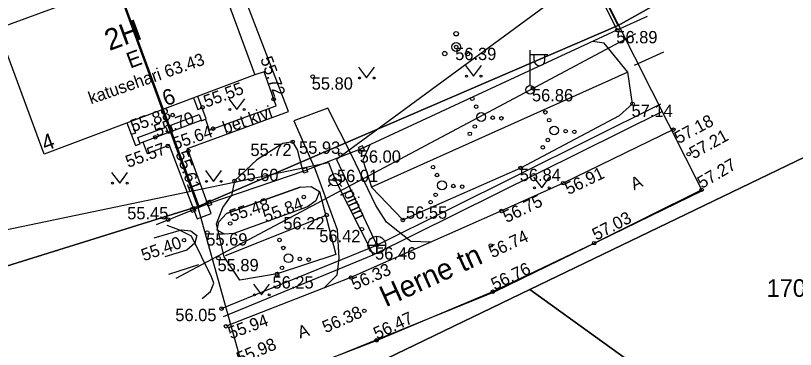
# Model space of a CAD drawing. Extents: x 643135 to 643295, y 6455849 to 6456056.
# Drawn here: x 643196.11 to 643240.49, y 6455954.23 to 6455973.2 of the extents above; entities that cross this region are included whole.
import ezdxf

# ---------------------------------------------------------------- set-up
doc = ezdxf.new("R2010")
doc.units = 0
for name, color, linetype in [('ABIJOONIS', 7, 'Continuous'), ('AED', 7, 'Continuous'), ('HALJASTUS', 7, 'Continuous'), ('HOONE', 7, 'Continuous'), ('HOONEDET', 7, 'Continuous'), ('KKAEV', 7, 'Continuous'), ('KORGUS-EH2000', 7, 'Continuous'), ('KTRASS', 7, 'Continuous'), ('MOOTPIIR', 7, 'Continuous'), ('MPOHULIIN', 7, 'Continuous'), ('PIIR', 7, 'Continuous'), ('POST', 7, 'Continuous'), ('TEE', 7, 'Continuous'), ('VEEKOGU', 7, 'Continuous'), ('VKAEV', 7, 'Continuous'), ('VTRASS', 7, 'Continuous')]:
    doc.layers.add(name, color=color, linetype=linetype)

msp = doc.modelspace()

# ---------------------------------------------------------------- linework, layer by layer
at = {"layer": 'ABIJOONIS'}
for p, q in [((643231.435, 6455977.536), (643214.38, 6455965.023)), ((643192.058, 6455960.305), (643213.924, 6455964.849))]:
    msp.add_line(p, q, dxfattribs=at)
at = {"layer": 'AED'}
for p, q in [((643232.06, 6455973.143), (643230.298, 6455972.362)), ((643212.592, 6455964.403), (643215.794, 6455965.638)), ((643215.855, 6455965.804), (643215.628, 6455965.699)), ((643215.733, 6455965.472), (643215.628, 6455965.699)), ((643215.96, 6455965.577), (643215.733, 6455965.472)), ((643215.96, 6455965.577), (643215.855, 6455965.804)), ((643212.667, 6455964.563), (643212.432, 6455964.478)), ((643212.752, 6455964.327), (643212.667, 6455964.563)), ((643212.517, 6455964.243), (643212.432, 6455964.478)), ((643212.752, 6455964.327), (643212.517, 6455964.243)), ((643206.276, 6455962.332), (643206.044, 6455962.24)), ((643206.206, 6455962.17), (643207.12, 6455962.539)), ((643206.368, 6455962.1), (643206.276, 6455962.332)), ((643207.19, 6455962.701), (643206.958, 6455962.609)), ((643207.05, 6455962.377), (643206.958, 6455962.609)), ((643207.282, 6455962.469), (643207.05, 6455962.377)), ((643207.282, 6455962.469), (643207.19, 6455962.701)), ((643206.135, 6455962.008), (643206.044, 6455962.24)), ((643206.368, 6455962.1), (643206.135, 6455962.008))]:
    msp.add_line(p, q, dxfattribs=at)
for points in [[(643215.794, 6455965.638), (643230.35, 6455972.386), (643214.013, 6456004.902), (643208.191, 6456016.649), (643193.012, 6456011.74)], [(643207.12, 6455962.539), (643212.592, 6455964.403)], [(643206.733, 6455962.383), (643206.777, 6455962.401)], [(643204.126, 6455961.33), (643206.206, 6455962.17)]]:
    msp.add_lwpolyline(points, dxfattribs=at)
at = {"layer": 'HALJASTUS'}
for p, q in [((643232.992, 6455971.121), (643231.315, 6455970.37)), ((643221.711, 6455970.37), (643222.171, 6455969.76)), ((643222.171, 6455969.76), (643222.621, 6455970.37)), ((643215.628, 6455970.265), (643216.088, 6455969.655)), ((643216.088, 6455969.655), (643216.538, 6455970.265)), ((643230.962, 6455969.981), (643216.365, 6455963.444)), ((643208.238, 6455968.466), (643208.698, 6455967.856)), ((643208.698, 6455967.856), (643209.148, 6455968.466)), ((643201.574, 6455964.284), (643202.034, 6455963.674)), ((643202.034, 6455963.674), (643202.484, 6455964.284)), ((643206.923, 6455964.389), (643207.383, 6455963.779)), ((643207.383, 6455963.779), (643207.833, 6455964.389)), ((643225.592, 6455964.022), (643226.052, 6455963.412)), ((643226.052, 6455963.412), (643226.502, 6455964.022)), ((643208.066, 6455959.573), (643213.814, 6455961.866)), ((643204.825, 6455958.504), (643206.531, 6455959.046)), ((643209.65, 6455957.936), (643210.11, 6455957.326)), ((643210.11, 6455957.326), (643210.56, 6455957.936))]:
    msp.add_line(p, q, dxfattribs=at)
for points in [[(643216.27, 6455965.851), (643215.878, 6455964.981), (643216.365, 6455963.444), (643218.15, 6455961.587), (643224.86, 6455964.539), (643230.473, 6455967.518), (643231.225, 6455968.188), (643230.962, 6455969.981), (643229.607, 6455971.64), (643228.941, 6455971.733)], [(643212.432, 6455964.478), (643212.163, 6455965.572), (643211.88, 6455966.027), (643211.313, 6455965.934), (643209.845, 6455964.998), (643208.568, 6455963.804), (643208.401, 6455962.975)], [(643213.4, 6455963.197), (643214.336, 6455959.629), (643210.991, 6455958.527), (643208.881, 6455958.17), (643207.978, 6455959.487), (643207.538, 6455961.364), (643207.91, 6455962.3), (643208.401, 6455962.975)], [(643206.73, 6455957.126), (643207.212, 6455957.521), (643207.401, 6455957.984), (643207.267, 6455958.358), (643206.125, 6455960.672), (643205.406, 6455961.032), (643204.729, 6455961.279)]]:
    msp.add_lwpolyline(points, dxfattribs=at)
for centre, radius in [((643221.186, 6455972.167), 0.125), ((643221.186, 6455971.417), 0.25), ((643220.536, 6455971.042), 0.125), ((643221.836, 6455971.042), 0.125), ((643215.687, 6455969.655), 0.055), ((643216.516, 6455969.655), 0.055), ((643221.77, 6455969.76), 0.055), ((643222.599, 6455969.76), 0.055), ((643222.103, 6455968.472), 0.1), ((643222.324, 6455968.023), 0.1), ((643208.297, 6455967.856), 0.055), ((643209.125, 6455967.856), 0.055), ((643222.61, 6455967.439), 0.25), ((643226.258, 6455967.705), 0.1), ((643223.26, 6455967.396), 0.1), ((643223.761, 6455967.364), 0.1), ((643226.479, 6455967.256), 0.1), ((643222.246, 6455966.899), 0.1), ((643226.765, 6455966.673), 0.25), ((643227.415, 6455966.63), 0.1), ((643221.966, 6455966.483), 0.1), ((643227.916, 6455966.597), 0.1), ((643226.401, 6455966.132), 0.1), ((643226.121, 6455965.716), 0.1), ((643219.871, 6455964.586), 0.1), ((643220.091, 6455964.137), 0.1), ((643201.633, 6455963.674), 0.055), ((643202.461, 6455963.674), 0.055), ((643206.982, 6455963.779), 0.055), ((643207.81, 6455963.779), 0.055), ((643220.378, 6455963.553), 0.25), ((643221.028, 6455963.511), 0.1), ((643221.529, 6455963.478), 0.1), ((643225.65, 6455963.412), 0.055), ((643226.479, 6455963.412), 0.055), ((643220.014, 6455963.013), 0.1), ((643219.733, 6455962.597), 0.1), ((643211.131, 6455960.441), 0.1), ((643211.351, 6455959.992), 0.1), ((643211.638, 6455959.408), 0.25), ((643212.288, 6455959.365), 0.1), ((643212.789, 6455959.333), 0.1), ((643211.274, 6455958.867), 0.1), ((643210.993, 6455958.451), 0.1), ((643209.708, 6455957.326), 0.055), ((643210.537, 6455957.326), 0.055)]:
    msp.add_circle(centre, radius, dxfattribs=at)
at = {"layer": 'HOONE'}
for points in [[(643197.728, 6455965.328), (643195.078, 6455972.466), (643207.121, 6455976.875), (643209.734, 6455969.832), (643197.728, 6455965.328)], [(643202.444, 6455967.097), (643202.926, 6455965.813), (643203.198, 6455965.915), (643203.182, 6455965.956), (643204.784, 6455966.557), (643204.8, 6455966.516), (643205.072, 6455966.618), (643205.057, 6455966.659), (643206.669, 6455967.264), (643206.684, 6455967.223), (643206.957, 6455967.325), (643206.475, 6455968.609)]]:
    msp.add_lwpolyline(points, dxfattribs=at)
at = {"layer": 'HOONEDET'}
for points in [[(643206.241, 6455968.521), (643206.488, 6455967.863), (643206.722, 6455967.951)], [(643202.678, 6455967.185), (643202.925, 6455966.527), (643202.691, 6455966.439)], [(643205.057, 6455966.659), (643204.941, 6455966.967), (643206.553, 6455967.572), (643206.669, 6455967.264)], [(643203.182, 6455965.956), (643203.067, 6455966.264), (643204.669, 6455966.865), (643204.784, 6455966.557)]]:
    msp.add_lwpolyline(points, dxfattribs=at)
at = {"layer": 'KKAEV'}
for p, q in [((643216.667, 6455959.66), (643216.667, 6455960.66)), ((643216.167, 6455960.16), (643217.167, 6455960.16))]:
    msp.add_line(p, q, dxfattribs=at)
msp.add_circle((643216.667, 6455960.16), 0.5, dxfattribs=at)
at = {"layer": 'KORGUS-EH2000'}
for centre in [(643230.358, 6455972.369), (643221.186, 6455971.417), (643213.022, 6455969.735), (643225.557, 6455969.068), (643210.801, 6455968.456), (643206.749, 6455967.982), (643231.225, 6455968.188), (643205.054, 6455967.546), (643207.343, 6455966.771), (643233.55, 6455966.72), (643204.061, 6455966.286), (643204.776, 6455965.794), (643211.88, 6455966.027), (643205.942, 6455965.511), (643214.59, 6455965.298), (643215.726, 6455965.471), (643234.421, 6455965.322), (643224.86, 6455964.539), (643208.568, 6455963.804), (643214.275, 6455963.889), (643227.275, 6455963.674), (643235.155, 6455963.296), (643212.514, 6455962.889), (643213.814, 6455961.866), (643223.767, 6455962.099), (643204.794, 6455961.6), (643208.323, 6455961.386), (643218.15, 6455961.587), (643207.021, 6455960.873), (643215.825, 6455961.062), (643205.699, 6455960.44), (643216.667, 6455960.16), (643223.16, 6455960.13), (643229.038, 6455960.269), (643207.661, 6455959.411), (643210.991, 6455958.527), (643215.196, 6455958.315), (643223.277, 6455957.514), (643207.828, 6455956.54), (643215.954, 6455956.422), (643208.089, 6455955.542), (643216.648, 6455954.739)]:
    msp.add_circle(centre, 0.1, dxfattribs=at)
at = {"layer": 'KTRASS'}
for p, q in [((643216.667, 6455960.16), (643232.836, 6455968.193)), ((643214.38, 6455965.023), (643216.667, 6455960.16)), ((643207.823, 6455956.552), (643216.667, 6455960.16))]:
    msp.add_line(p, q, dxfattribs=at)
at = {"layer": 'MOOTPIIR'}
msp.add_lwpolyline([(643188.822, 6456010.415), (643208.191, 6456016.649), (643235.186, 6455963.236), (643223.395, 6455957.494), (643209.43, 6455951.839), (643206.488, 6455962.349)], close=True, dxfattribs=at)
at = {"layer": 'MPOHULIIN'}
for p, q in [((643225.4, 6455968.982), (643231.42, 6455972.189)), ((643205.257, 6455958.282), (643225.4, 6455968.982))]:
    msp.add_line(p, q, dxfattribs=at)
at = {"layer": 'PIIR'}
for points in [[(643230.41, 6455972.64), (643208.33, 6456016.12), (643203.56, 6456025.73), (643228.54, 6456025.34), (643253.09, 6455985.35)], [(643157.19, 6455949.74), (643181.7, 6455954.63), (643206.53, 6455962.36), (643230.41, 6455972.64), (643253.09, 6455985.35), (643274.66, 6455999.63), (643294.59, 6456016.4), (643290.53, 6455996.82), (643254.12, 6455971.47), (643225.38, 6455957.63), (643204.69, 6455947.67), (643182.79, 6455940.09), (643180.9, 6455939.65), (643164.64, 6455935.83), (643154.78, 6455930.22)], [(643230.41, 6455972.64), (643206.53, 6455962.36), (643188.94, 6456010.16), (643208.33, 6456016.12)], [(643181.7, 6455954.63), (643169.55, 6456004.19), (643188.94, 6456010.16), (643206.53, 6455962.36)], [(643225.38, 6455957.63), (643254.12, 6455971.47), (643290.53, 6455996.82), (643256.66, 6455935.12), (643239.18, 6455947.7)], [(643180.9, 6455939.65), (643182.79, 6455940.09), (643204.69, 6455947.67), (643225.38, 6455957.63), (643239.18, 6455947.7), (643213.15, 6455928.69), (643186.82, 6455909.47)]]:
    msp.add_lwpolyline(points, close=True, dxfattribs=at)
at = {"layer": 'POST'}
for p, q in [((643225.399, 6455969.231), (643225.399, 6455971.231)), ((643225.399, 6455970.981), (643226.399, 6455970.981)), ((643225.626, 6455970.66), (643225.626, 6455970.981)), ((643226.239, 6455970.66), (643226.239, 6455970.981)), ((643225.399, 6455968.981), (643225.399, 6455968.981))]:
    msp.add_line(p, q, dxfattribs=at)
msp.add_circle((643225.4, 6455968.982), 0.25, dxfattribs=at)
msp.add_arc((643225.932, 6455970.66), 0.306, 180, 0, dxfattribs=at)
at = {"layer": 'TEE'}
for points in [[(643203.348, 6455966.019), (643203.598, 6455965.361), (643204.849, 6455965.831), (643206.445, 6455961.641), (643207.243, 6455961.955), (643205.896, 6455965.638), (643211.643, 6455967.745), (643203.844, 6455988.009), (643203.451, 6455987.858), (643206.575, 6455979.65), (643203.638, 6455978.563), (643202.578, 6455981.348)], [(643206.911, 6455967.308), (643207.136, 6455966.695), (643210.934, 6455968.081), (643210.249, 6455970.009), (643209.734, 6455969.832)], [(643213.875, 6455967.947), (643211.948, 6455967.218), (643213.152, 6455964.453), (643214.414, 6455961.035), (643214.511, 6455959.404), (643214.395, 6455958.45), (643213.648, 6455957.711)], [(643219.751, 6455960.326), (643218.61, 6455960.365), (643217.214, 6455961.458), (643216.608, 6455962.415), (643215.224, 6455965.286), (643213.875, 6455967.947)], [(643233.55, 6455966.72), (643227.275, 6455963.674), (643223.767, 6455962.099), (643215.196, 6455958.315), (643208.089, 6455955.542)], [(643209.366, 6455951.93), (643216.648, 6455954.739), (643223.277, 6455957.514), (643229.038, 6455960.269), (643235.155, 6455963.296)]]:
    msp.add_lwpolyline(points, dxfattribs=at)
at = {"layer": 'VEEKOGU'}
msp.add_line((643212.311, 6455963.454), (643208.12, 6455961.951), dxfattribs=at)
for points in [[(643208.526, 6455960.821), (643207.993, 6455960.778), (643207.576, 6455961.008), (643207.671, 6455961.486), (643208.12, 6455961.951), (643212.311, 6455963.454), (643212.934, 6455963.48), (643213.4, 6455963.197), (643213.192, 6455962.665), (643212.717, 6455962.324), (643208.526, 6455960.821)], [(643203.992, 6455960.576), (643205.551, 6455961.021), (643206.083, 6455960.965), (643206.418, 6455960.711), (643206.306, 6455960.268), (643205.847, 6455959.859), (643204.599, 6455959.481)]]:
    msp.add_lwpolyline(points, dxfattribs=at)
at = {"layer": 'VKAEV'}
for p, q in [((643214.044, 6455963.627), (643213.904, 6455963.487)), ((643213.941, 6455963.874), (643214.641, 6455963.874)), ((643214.538, 6455963.627), (643214.678, 6455963.487))]:
    msp.add_line(p, q, dxfattribs=at)
msp.add_circle((643214.291, 6455963.874), 0.35, dxfattribs=at)
at = {"layer": 'VTRASS'}
for points in [[(643207.936, 6455956.099), (643216.465, 6455959.598), (643232.953, 6455967.764)], [(643213.924, 6455964.849), (643214.291, 6455963.874), (643216.465, 6455959.598)]]:
    msp.add_lwpolyline(points, dxfattribs=at)

# ---------------------------------------------------------------- texts
at = {"layer": 'HOONE'}
for s, height, rotation, p in [('2H', 1.2, 20.3463, (643201.449, 6455971.185)), ('E', 0.9, 20.3463, (643202.63, 6455970.182)), ('6', 0.9, 20.2477, (643204.662, 6455968.038)), ('4', 0.9, 20.2477, (643197.792, 6455965.486))]:
    msp.add_text(s, height=height, rotation=rotation, dxfattribs=at).set_placement(p)
at = {"layer": 'HOONEDET'}
msp.add_text('katusehari 63.43', height=0.7, rotation=19.2273, dxfattribs=at).set_placement((643200.395, 6455968.155))
at = {"layer": 'KORGUS-EH2000'}
for s, p in [('56.89', (643230.3, 6455971.626)), ('56.39', (643221.128, 6455970.674)), ('55.80', (643212.964, 6455968.992)), ('56.86', (643225.499, 6455968.325)), ('57.14', (643231.167, 6455967.445)), ('55.72', (643209.475, 6455965.219)), ('55.93', (643212.244, 6455965.346)), ('56.00', (643215.696, 6455964.841)), ('55.60', (643208.73, 6455963.796)), ('56.84', (643224.802, 6455963.796)), ('56.01', (643214.401, 6455963.739)), ('55.45', (643202.462, 6455961.62)), ('56.55', (643218.332, 6455961.656)), ('56.22', (643211.351, 6455961.047)), ('56.42', (643213.394, 6455960.319)), ('55.69', (643206.963, 6455960.13)), ('56.46', (643216.569, 6455959.336)), ('55.89', (643207.603, 6455958.668)), ('56.25', (643210.731, 6455957.688)), ('56.05', (643205.2, 6455955.834))]:
    msp.add_text(s, height=0.7, dxfattribs=at).set_placement(p)
for s, rotation, p in [('55.72', 290.289, (643210.025, 6455970.735)), ('55.55', 20.6322, (643206.965, 6455967.963)), ('55.88', 19.2279, (643202.791, 6455966.574)), ('55.70', 20.1903, (643204.136, 6455966.302)), ('57.18', 28.2126, (643233.844, 6455965.892)), ('55.64', 19.1211, (643205.176, 6455965.568)), ('57.21', 28.8219, (643234.699, 6455965.031)), ('55.57', 20.2121, (643202.519, 6455964.541)), ('55.61', 290.2163, (643205.2, 6455965.364)), ('57.27', 30.2679, (643235.169, 6455963.341)), ('56.91', 25.4424, (643227.578, 6455962.998)), ('55.48', 18.7197, (643208.416, 6455961.46)), ('55.84', 20.3317, (643210.348, 6455961.43)), ('56.75', 25.6659, (643224.059, 6455961.403)), ('57.03', 27.5228, (643229.157, 6455960.402)), ('56.74', 25.2695, (643223.249, 6455959.405)), ('55.40', 19.5746, (643203.411, 6455959.232)), ('56.76', 25.2879, (643223.375, 6455957.575)), ('56.33', 23.8484, (643215.401, 6455957.572)), ('56.38', 23.9049, (643213.757, 6455955.14)), ('55.94', 19.9915, (643208.356, 6455954.802)), ('56.47', 24.9539, (643216.678, 6455954.779)), ('55.98', 22.5763, (643208.858, 6455953.364))]:
    msp.add_text(s, height=0.7, rotation=rotation, dxfattribs=at).set_placement(p)
at = {"layer": 'PIIR'}
msp.add_text('17009:003:0058', height=1, dxfattribs=at).set_placement((643238.859, 6455957.215))
at = {"layer": 'TEE'}
for s, height, rotation, p in [('bet kivi', 0.7, 19.405, (643208.042, 6455966.472)), ('A', 0.699, 24.4585, (643231.305, 6455963.26)), ('pinn', 0.7, 293.9492, (643214.751, 6455963.172)), ('Herne tn', 1.2, 24.434, (643217.177, 6455956.614)), ('A', 0.699, 17.6343, (643212.294, 6455954.839))]:
    msp.add_text(s, height=height, rotation=rotation, dxfattribs=at).set_placement(p)

doc.saveas('drawing.dxf')
